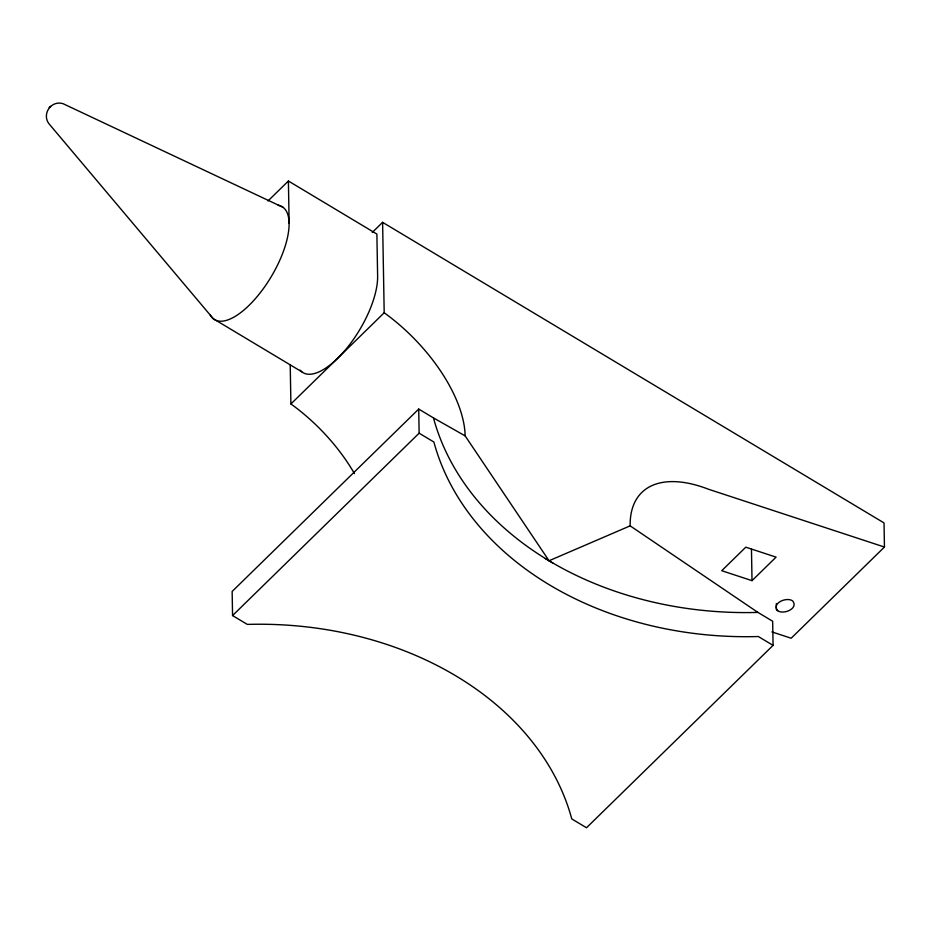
<?xml version="1.0" encoding="UTF-8"?>
<svg xmlns="http://www.w3.org/2000/svg" width="931" height="931" viewBox="0 0 931 931"><rect width="100%" height="100%" fill="white"/><g stroke="black" fill="none" stroke-linecap="round" stroke-linejoin="round"><path stroke-width="1.4" d="M283.303 207.462L63.215 103.76C50.74 99.652 40.813 115.269 49.925 124.894L213.35 318.774L301.83 371.818M267.988 200.968L288.401 181.01L376.88 234.065L377.625 276.263A65.81 26.627 -59.1 0 1 346.367 348.729A65.81 26.627 -59.1 0 1 300.131 370.166M372.249 232.459L382.606 222.334L884.031 522.919L884.45 547.044L791.164 638.235L771.904 631.905M354.455 473.635A118.772 59.118 45.7 0 0 290.903 403.961L384.189 312.769L382.606 222.334M418.717 409.07L232.145 591.453L232.564 615.566L247.309 624.41A321.986 247.018 -1 0 1 571.762 818.908L586.507 827.752L773.079 645.369L772.66 621.245L757.915 612.412A321.986 247.018 -1 0 1 433.462 417.903L418.717 409.07L419.136 433.183L232.564 615.566M752.015 580.653L776.082 557.134L745.789 547.184L721.723 570.703L752.015 580.653L751.468 549.278M49.145 107.531L50.6 106.309M884.45 547.044L708.316 489.182A136.066 67.73 45.7 0 0 630.159 525.852L549.046 560.753L465.139 435.883A118.772 59.118 45.7 0 0 384.189 312.769M777.594 610.678C783.46 614.995 798.903 608.467 792.665 600.914C786.8 596.585 771.357 603.125 777.594 610.678L776.373 609.433L776.279 603.684M433.462 417.903L465.139 435.883M419.136 433.183L433.881 442.027A321.986 247.018 -1 0 0 758.334 636.525L773.079 645.369M545.333 558.53L552.758 562.976M630.159 525.852L757.915 612.412M288.401 181.01L289.134 223.219M290.228 365.208L290.903 403.961M278.148 205.227A65.81 26.627 -59.1 0 1 269.978 278.741A65.81 26.627 -59.1 0 1 210.22 315.039"/></g></svg>
